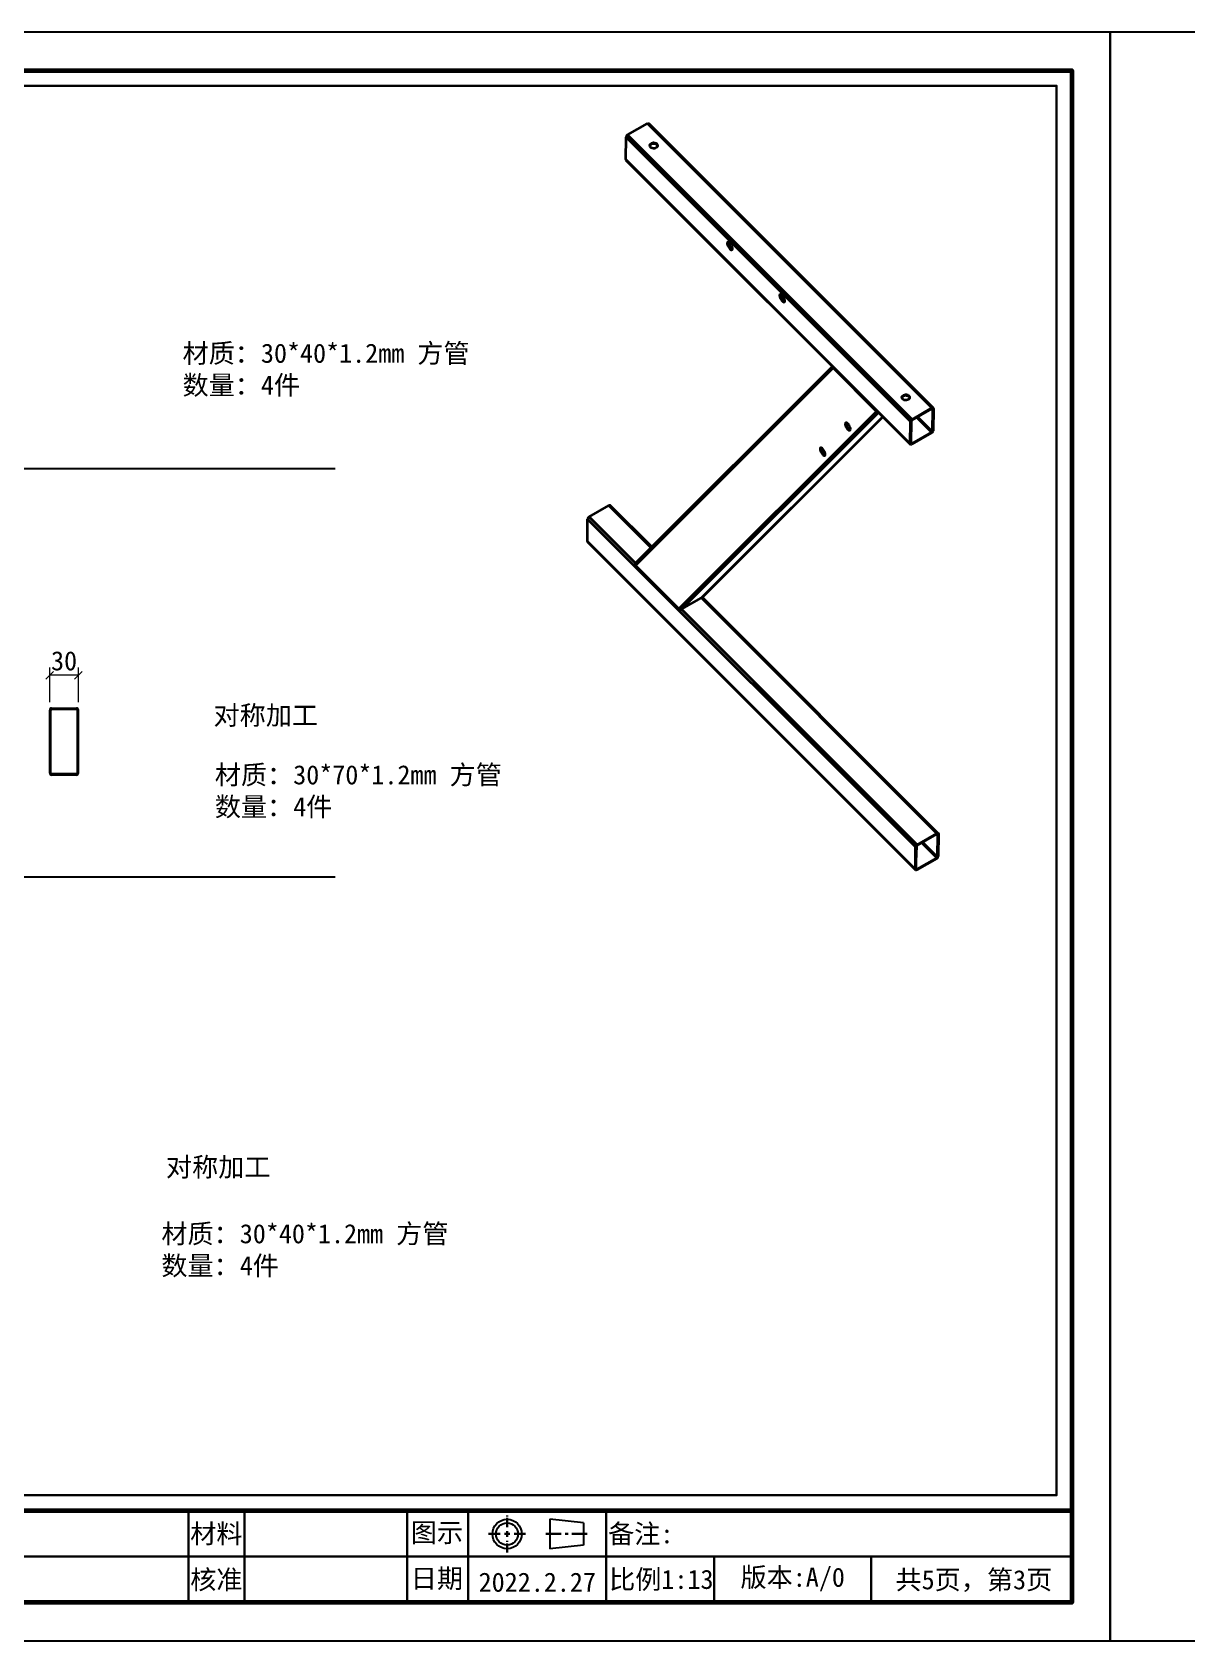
# Model space of a CAD drawing. Header units: inches. Extents: x 21728 to 86065, y -20660 to 1996.
# Drawn here: x 80188 to 81393, y -19610 to -17930 of the extents above; entities that cross this region are included whole.
import ezdxf

# ---------------------------------------------------------------- set-up
doc = ezdxf.new("R2010")
doc.units = ezdxf.units.IN
doc.header["$MEASUREMENT"] = 0
doc.linetypes.add('CENTER2', pattern=[28.575, 19.05, -3.175, 3.175, -3.175])
doc.layers.add('图框', color=5, linetype='Continuous', lineweight=60)
doc.layers.add('轮廓线', color=7, linetype='Continuous', lineweight=30)
doc.styles.add('ee', font='simfang.ttf')
doc.styles.add('宋体', font='')
doc.styles.add('样式 1', font='')
doc.styles.get('宋体').set_extended_font_data('SimSun')
doc.styles.get('样式 1').set_extended_font_data('SimSun')
doc.dimstyles.new('1-8', dxfattribs={"dimscale": 8, "dimtxt": 2.5, "dimasz": 1, "dimexe": 1, "dimexo": 1, "dimtad": 1, "dimdec": 1, "dimdsep": 46, "dimtxsty": '宋体', "dimblk": 'OBLIQUE', "dimcen": 2.5, "dimclrd": 3, "dimclre": 3, "dimclrt": 256, "dimadec": 0, "dimazin": 0, "dimtfac": 1, "dimtdec": 1, "dimtmove": 1, "dimatfit": 3, "dimfxl": 0, "dimlwd": 9, "dimlwe": 9, "dimarcsym": 0})

# ---------------------------------------------------------------- blocks, each defined once
blk = doc.blocks.new('_Oblique')
at = {"color": 0, "linetype": 'ByBlock', "lineweight": -2}
blk.add_line((-0.5, -0.5), (0.5, 0.5), dxfattribs=at)
blk = doc.blocks.new('*D364')
at = {"color": 3, "lineweight": 9, "transparency": 16777216}
for p, q in [((80206, -18630.2), (80206, -18594)), ((80236, -18630), (80236, -18594)), ((80236, -18602), (80206, -18602))]:
    blk.add_line(p, q, dxfattribs=at)
at = {"layer": 'Defpoints', "color": 0, "transparency": 16777216}
for p in [(80206, -18602), (80206, -18638.2), (80236, -18638)]:
    blk.add_point(p, dxfattribs=at)
at = {"color": 3, "lineweight": 9, "transparency": 16777216, "xscale": 8, "yscale": 8, "zscale": 8, "rotation": 180}
blk.add_blockref('_Oblique', (80206, -18602), dxfattribs=at)
at = {"color": 3, "lineweight": 9, "transparency": 16777216, "xscale": 8, "yscale": 8, "zscale": 8}
blk.add_blockref('_Oblique', (80236, -18602), dxfattribs=at)
at = {"transparency": 16777216, "insert": (80221, -18587), "char_height": 20, "attachment_point": 5, "style": '宋体'}
blk.add_mtext('30', dxfattribs=at)

msp = doc.modelspace()

# ---------------------------------------------------------------- linework, layer by layer
at = {"color": 7, "linetype": 'Continuous', "lineweight": 35}
for p, q in [((80809.35, -18037.68), (80830.03, -18025.84)), ((80830.03, -18025.84), (81127.03, -18322.83)), ((81128.43, -18322.72), (80831.43, -18025.73)), ((80807.46, -18063.37), (80807.75, -18039.9)), ((80807.75, -18039.9), (81104.74, -18336.89)), ((80809.35, -18037.68), (81106.35, -18334.68)), ((80807.46, -18063.37), (81104.46, -18360.37)), ((80807.64, -18063.88), (81104.63, -18360.87)), ((81023.25, -18279.48), (80817.41, -18485.31)), ((80817.53, -18487.34), (81023.82, -18281.05)), ((81069.13, -18326.36), (81023.82, -18281.05)), ((80862.83, -18532.64), (81069.13, -18326.36)), ((81106.34, -18335.46), (81127.02, -18323.62)), ((81106.35, -18334.68), (81127.03, -18322.83)), ((81127.65, -18323.77), (81127.36, -18347.25)), ((81128.6, -18323.23), (81128.32, -18346.7)), ((80886.81, -18521), (81075.8, -18332.03)), ((81104.46, -18360.37), (81104.74, -18336.89)), ((81105.41, -18359.82), (81105.7, -18336.34)), ((81126.71, -18348.92), (81106.03, -18360.76)), ((81126.72, -18348.14), (81106.04, -18359.98)), ((80769.26, -18436.56), (80789.94, -18424.72)), ((80834.72, -18468), (80791.34, -18424.61)), ((80767.37, -18462.25), (80767.65, -18438.78)), ((80767.65, -18438.78), (81110.1, -18781.23)), ((80767.37, -18462.25), (81109.82, -18804.71)), ((80767.54, -18462.76), (81110, -18805.21)), ((80817.53, -18487.34), (80862.83, -18532.64)), ((80865.79, -18533.1), (80886.47, -18521.26)), ((81133.79, -18767.07), (80887.27, -18520.55)), ((81109.82, -18804.71), (81110.1, -18781.23)), ((81110.77, -18804.16), (81111.06, -18780.68)), ((81111.7, -18779.8), (81132.38, -18767.96)), ((81111.71, -18779.02), (81132.39, -18767.18)), ((81133.01, -18768.12), (81132.72, -18791.59)), ((81133.96, -18767.57), (81133.68, -18791.04)), ((81132.07, -18793.26), (81111.39, -18805.1)), ((81132.08, -18792.48), (81111.4, -18804.32))]:
    msp.add_line(p, q, dxfattribs=at)
at = {"color": 8, "linetype": 'Continuous', "lineweight": 35}
for p, q in [((80865.79, -18533.1), (81071.33, -18327.57)), ((81127.38, -18323.5), (81127.65, -18323.77)), ((80886.47, -18521.26), (81075.75, -18331.99)), ((81111.24, -18332.65), (81126.72, -18348.14)), ((81112.21, -18332.1), (81127.36, -18347.25)), ((81105.42, -18359.35), (81106.04, -18359.98)), ((80789.94, -18424.72), (80833.97, -18468.75)), ((80769.26, -18436.56), (80817.71, -18485.01)), ((80886.47, -18521.26), (81132.39, -18767.18)), ((80865.79, -18533.1), (81111.71, -18779.02)), ((81116.6, -18776.99), (81132.08, -18792.48)), ((81117.57, -18776.44), (81132.72, -18791.59)), ((81132.74, -18767.84), (81133.01, -18768.12)), ((81110.78, -18803.69), (81111.4, -18804.32))]:
    msp.add_line(p, q, dxfattribs=at)
at = {"color": 1}
for p, q in [((79113.23, -18386.01), (80504.15, -18386.01)), ((79113.23, -18812.58), (80504.15, -18812.58))]:
    msp.add_line(p, q, dxfattribs=at)
at = {"color": 7, "linetype": 'Continuous', "lineweight": 25}
for p, q in [((80205.99, -18704.24), (80205.99, -18638.24)), ((80207.19, -18704.24), (80207.19, -18638.24)), ((80207.99, -18636.24), (80233.99, -18636.24)), ((80207.99, -18637.44), (80233.99, -18637.44)), ((80234.79, -18638.24), (80234.79, -18704.24)), ((80235.99, -18704.24), (80235.99, -18638.24)), ((80233.99, -18705.04), (80207.99, -18705.04)), ((80233.99, -18706.24), (80207.99, -18706.24))]:
    msp.add_line(p, q, dxfattribs=at)
at = {"color": 14, "lineweight": 25}
for p, q in [((80728.02, -19483.4), (80728.02, -19514.12)), ((80763.22, -19487.24), (80728.02, -19483.4)), ((80763.22, -19487.24), (80763.22, -19510.28)), ((80763.22, -19510.28), (80728.02, -19514.12))]:
    msp.add_line(p, q, dxfattribs=at)
at = {"color": 7, "linetype": 'Continuous', "lineweight": 35, "flags": 128}
for points in [[(80830.03, -18025.84), (80830.34, -18025.69), (80830.64, -18025.59), (80830.91, -18025.56), (80831.15, -18025.58), (80831.35, -18025.66), (80831.43, -18025.73)], [(80834.24, -18046.31), (80835.29, -18045.88), (80836.45, -18045.7), (80837.64, -18045.8), (80838.74, -18046.15), (80839.66, -18046.74), (80840.31, -18047.5), (80840.63, -18048.37), (80840.61, -18049.27), (80840.23, -18050.13), (80839.54, -18050.86), (80838.59, -18051.4), (80837.47, -18051.71), (80836.28, -18051.75), (80835.12, -18051.52), (80834.1, -18051.05), (80833.31, -18050.37), (80832.82, -18049.54), (80832.67, -18048.65), (80832.87, -18047.76), (80833.41, -18046.95), (80834.24, -18046.31)], [(80834.23, -18047.09), (80835.28, -18046.66), (80836.44, -18046.49), (80837.63, -18046.58), (80838.73, -18046.93), (80839.65, -18047.52), (80840.3, -18048.28), (80840.62, -18049.15), (80840.63, -18049.17)], [(80916.21, -18150.67), (80915.44, -18150.02), (80914.73, -18149.66), (80914.14, -18149.62), (80913.71, -18149.91), (80913.48, -18150.49), (80913.47, -18151.33), (80913.68, -18152.35), (80914.09, -18153.47), (80914.67, -18154.6), (80915.38, -18155.65), (80916.14, -18156.54), (80916.91, -18157.19), (80917.62, -18157.55), (80918.22, -18157.59), (80918.64, -18157.31), (80918.87, -18156.72), (80918.88, -18155.89), (80918.67, -18154.87), (80918.26, -18153.75), (80917.68, -18152.61), (80916.98, -18151.56), (80916.21, -18150.67)], [(80917.1, -18156), (80916.33, -18155.11), (80915.63, -18154.05), (80915.05, -18152.92), (80914.64, -18151.8), (80914.43, -18150.78), (80914.44, -18149.94), (80914.54, -18149.58)], [(80970.76, -18205.22), (80969.99, -18204.57), (80969.28, -18204.21), (80968.69, -18204.17), (80968.26, -18204.46), (80968.03, -18205.04), (80968.02, -18205.88), (80968.23, -18206.9), (80968.64, -18208.02), (80969.22, -18209.15), (80969.93, -18210.2), (80970.69, -18211.09), (80971.46, -18211.74), (80972.17, -18212.1), (80972.77, -18212.14), (80973.19, -18211.86), (80973.42, -18211.27), (80973.43, -18210.44), (80973.22, -18209.42), (80972.81, -18208.3), (80972.23, -18207.16), (80971.53, -18206.11), (80970.76, -18205.22)], [(80971.65, -18210.55), (80970.88, -18209.66), (80970.18, -18208.6), (80969.6, -18207.47), (80969.19, -18206.35), (80968.98, -18205.33), (80968.99, -18204.49), (80969.07, -18204.18)], [(81097.29, -18309.36), (81098.34, -18308.93), (81099.51, -18308.75), (81100.69, -18308.85), (81101.79, -18309.2), (81102.71, -18309.79), (81103.36, -18310.55), (81103.68, -18311.42), (81103.66, -18312.32), (81103.28, -18313.18), (81102.59, -18313.91), (81101.64, -18314.45), (81100.52, -18314.76), (81099.33, -18314.8), (81098.17, -18314.57), (81097.15, -18314.1), (81096.36, -18313.42), (81095.87, -18312.59), (81095.72, -18311.7), (81095.92, -18310.81), (81096.46, -18310), (81097.29, -18309.36)], [(81097.28, -18310.14), (81098.33, -18309.71), (81099.5, -18309.54), (81100.68, -18309.63), (81101.78, -18309.99), (81102.7, -18310.57), (81103.35, -18311.33), (81103.67, -18312.2), (81103.68, -18312.22)], [(81127.02, -18323.62), (81127.14, -18323.56), (81127.26, -18323.52), (81127.37, -18323.5), (81127.47, -18323.51), (81127.54, -18323.55), (81127.6, -18323.6), (81127.64, -18323.68), (81127.65, -18323.77)], [(81127.03, -18322.83), (81127.34, -18322.68), (81127.63, -18322.59), (81127.91, -18322.55), (81128.15, -18322.57), (81128.34, -18322.66), (81128.49, -18322.8), (81128.57, -18322.99), (81128.6, -18323.23)], [(81040.57, -18340.91), (81039.85, -18339.89), (81039.07, -18339.07), (81038.31, -18338.5), (81037.63, -18338.23), (81037.08, -18338.28), (81036.71, -18338.66), (81036.54, -18339.32), (81036.59, -18340.21), (81036.86, -18341.27), (81037.33, -18342.41), (81037.95, -18343.53), (81038.68, -18344.54), (81039.45, -18345.37), (81040.21, -18345.94), (81040.89, -18346.2), (81041.44, -18346.15), (81041.81, -18345.78), (81041.98, -18345.12), (81041.93, -18344.22), (81041.66, -18343.16), (81041.19, -18342.03), (81040.57, -18340.91)], [(81106.03, -18360.76), (81105.72, -18360.91), (81105.42, -18361.01), (81105.15, -18361.05), (81104.91, -18361.02), (81104.72, -18360.94), (81104.57, -18360.8), (81104.48, -18360.6), (81104.46, -18360.37)], [(81106.04, -18359.98), (81105.92, -18360.04), (81105.8, -18360.08), (81105.69, -18360.09), (81105.59, -18360.08), (81105.51, -18360.05), (81105.46, -18359.99), (81105.42, -18359.91), (81105.41, -18359.82)], [(81014.34, -18367.13), (81013.62, -18366.12), (81012.84, -18365.29), (81012.08, -18364.72), (81011.4, -18364.45), (81010.85, -18364.51), (81010.48, -18364.88), (81010.31, -18365.54), (81010.37, -18366.44), (81010.64, -18367.5), (81011.1, -18368.63), (81011.72, -18369.75), (81012.45, -18370.77), (81013.22, -18371.59), (81013.98, -18372.16), (81014.66, -18372.43), (81015.21, -18372.38), (81015.59, -18372), (81015.75, -18371.34), (81015.7, -18370.45), (81015.43, -18369.39), (81014.97, -18368.25), (81014.34, -18367.13)], [(80789.94, -18424.72), (80790.25, -18424.57), (80790.55, -18424.47), (80790.82, -18424.44), (80791.06, -18424.46), (80791.25, -18424.55), (80791.34, -18424.61)], [(81132.38, -18767.96), (81132.5, -18767.9), (81132.62, -18767.86), (81132.73, -18767.84), (81132.83, -18767.85), (81132.91, -18767.89), (81132.96, -18767.94), (81133, -18768.02), (81133.01, -18768.12)], [(81132.39, -18767.18), (81132.7, -18767.02), (81133, -18766.93), (81133.27, -18766.89), (81133.51, -18766.91), (81133.7, -18767), (81133.85, -18767.14), (81133.94, -18767.33), (81133.96, -18767.57)], [(81111.39, -18805.1), (81111.08, -18805.25), (81110.79, -18805.35), (81110.51, -18805.39), (81110.27, -18805.36), (81110.08, -18805.28), (81109.93, -18805.14), (81109.85, -18804.94), (81109.82, -18804.71)], [(81111.4, -18804.32), (81111.28, -18804.38), (81111.16, -18804.42), (81111.05, -18804.43), (81110.96, -18804.42), (81110.88, -18804.39), (81110.82, -18804.33), (81110.78, -18804.25), (81110.77, -18804.16)]]:
    msp.add_lwpolyline(points, dxfattribs=at)
at = {"color": 14, "lineweight": 25}
for radius in [15.36, 11.52]:
    msp.add_circle((80683.57, -19498.76), radius, dxfattribs=at)
at = {"color": 7, "linetype": 'Continuous', "lineweight": 35}
for centre, radius, start, end in [((80810.79, -18040.41), 3.08, 117.69603, 170.39891), ((80835.56, -18049.71), 2.94, 116.97493, 167.52202), ((80808.13, -18063.42), 0.664, 175.64064, 222.99746), ((80919.5, -18154.02), 3.11, 219.36602, 257.38885), ((80974.1, -18208.51), 3.19, 219.70011, 255.73056), ((81098.62, -18312.76), 2.94, 116.97493, 167.5221), ((81043.71, -18339.12), 6.17, 171.67838, 218.78215), ((81043.65, -18340.71), 5.27, 205.57876, 250.16181), ((81107.78, -18337.4), 3.08, 117.69603, 170.39891), ((81106.91, -18336.55), 1.23, 117.69603, 170.39891), ((81125.28, -18346.19), 3.08, 297.69603, 350.39891), ((81126.15, -18347.04), 1.23, 297.69603, 350.39891), ((81017.48, -18365.34), 6.17, 171.67839, 218.78214), ((81017.43, -18366.93), 5.27, 205.57876, 250.16181), ((80770.69, -18439.29), 3.08, 117.69603, 170.39891), ((80768.03, -18462.31), 0.664, 175.64064, 222.99746), ((81113.14, -18781.75), 3.08, 117.69603, 170.39891), ((81108.16, -18782.66), 3.31, 329.38342, 29.22665), ((81108.07, -18783.49), 3.41, 6.71522, 29.21494), ((81112.27, -18780.89), 1.23, 117.69603, 170.39891), ((81130.64, -18790.53), 3.08, 297.69603, 350.39891), ((81131.51, -18791.38), 1.23, 297.69603, 350.39891)]:
    msp.add_arc(centre, radius, start, end, dxfattribs=at)
at = {"color": 7, "linetype": 'Continuous', "lineweight": 25}
for centre, radius, start, end in [((80207.99, -18638.24), 2, 90, 180), ((80207.99, -18638.24), 0.8, 90, 180), ((80233.99, -18638.24), 2, 0, 90), ((80233.99, -18638.24), 0.8, 0, 90), ((80207.99, -18704.24), 2, 180, 270), ((80207.99, -18704.24), 0.8, 180, 270), ((80233.99, -18704.24), 0.8, 270, 0), ((80233.99, -18704.24), 2, 270, 0)]:
    msp.add_arc(centre, radius, start, end, dxfattribs=at)
at = {"color": 7, "linetype": 'Continuous', "lineweight": 35}
for centre, start_param, end_param in [((81025.42, -18280.14), 3.1113229, 4.0348621), ((81070.72, -18325.44), 4.0348621, 4.9584014), ((80819.12, -18486.43), 2.7067809, 4.0348621), ((80885.1, -18519.89), 5.6056585, 5.8483736), ((80864.42, -18531.73), 4.0348621, 5.6056585)]:
    msp.add_ellipse(centre, major_axis=(2.07, -0.5), ratio=0.7597556, start_param=start_param, end_param=end_param, dxfattribs=at)
at = {"layer": 'Defpoints'}
for points in [[(78937.23, -19610.34), (81313.23, -19610.34), (81313.23, -17930.34), (78937.23, -17930.34)], [(81313.23, -19610.34), (83689.23, -19610.34), (83689.23, -17930.34), (81313.23, -17930.34)]]:
    msp.add_lwpolyline(points, close=True, dxfattribs=at)
at = {"layer": '图框', "color": 32}
msp.add_lwpolyline([(79097.23, -17970.34), (81273.23, -17970.34), (81273.23, -19570.34), (79097.23, -19570.34)], close=True, dxfattribs=at)
msp.add_lwpolyline([(79097.23, -19474.34), (81273.23, -19474.34)], dxfattribs=at)
at = {"layer": '轮廓线'}
for p, q in [((80351.08, -19570.34), (80351.08, -19474.34)), ((80409.56, -19570.34), (80409.56, -19474.34)), ((80579.07, -19570.34), (80579.07, -19474.34)), ((80643.07, -19570.34), (80643.07, -19474.34)), ((80787.07, -19522.34), (80787.07, -19474.34)), ((79659.07, -19522.34), (81273.23, -19522.34)), ((80787.07, -19570.34), (80787.07, -19522.34)), ((80899.87, -19570.34), (80899.87, -19522.34)), ((81063.61, -19570.34), (81063.61, -19522.34))]:
    msp.add_line(p, q, dxfattribs=at)
at = {"layer": '轮廓线', "color": 4, "linetype": 'CENTER2', "ltscale": 0.5}
for p, q in [((80683.57, -19491.53), (80683.57, -19479.4)), ((80683.57, -19501.6), (80683.57, -19495.92)), ((80683.57, -19518.12), (80683.57, -19506))]:
    msp.add_line(p, q, dxfattribs=at)
at = {"layer": '轮廓线', "color": 4, "linetype": 'CENTER2'}
for p, q in [((80664.21, -19498.76), (80676.33, -19498.76)), ((80680.73, -19498.76), (80686.41, -19498.76)), ((80690.8, -19498.76), (80702.93, -19498.76))]:
    msp.add_line(p, q, dxfattribs=at)
at = {"layer": '轮廓线', "color": 4}
for p, q in [((80724.02, -19498.76), (80740.15, -19498.76)), ((80744.15, -19498.76), (80747.26, -19498.76)), ((80751.26, -19498.76), (80767.22, -19498.76))]:
    msp.add_line(p, q, dxfattribs=at)
at = {"layer": '轮廓线', "color": 7}
msp.add_lwpolyline([(79113.23, -19458.34), (81257.23, -19458.34), (81257.23, -17986.34), (79113.23, -17986.34)], close=True, dxfattribs=at)

# ---------------------------------------------------------------- texts
at = {"color": 7, "lineweight": 15, "char_height": 20, "width": 418.1733, "attachment_point": 4, "style": 'ee'}
for s, insert in [('\\P材质：30*40*1.2mm 方管\\P数量：4件', (80344.71, -18266.75)), ('\\P对称加工', (80377.05, -18628.14)), ('\\P材质：30*70*1.2mm 方管\\P数量：4件', (80378.38, -18707.03)), ('\\P对称加工', (80327.39, -19099.93)), ('\\P材质：30*40*1.2mm 方管\\P数量：4件', (80322.61, -19186.29))]:
    msp.add_mtext(s, dxfattribs=dict(at, insert=insert))
at = {"layer": '轮廓线', "char_height": 20, "attachment_point": 5, "style": '样式 1'}
for s, insert, width in [('{\\fSimSun|b1|i0|c134|p2;材料}', (80379.96, -19499.47), 149.7729), ('{\\fSimSun|b1|i0|c134|p2;图示}', (80610.29, -19498.34), 149.7729), ('{\\fSimSun|b1|i0|c134|p2;备注:}', (80823.12, -19499.61), 149.7729), ('{\\fSimSun|b1|i0|c134|p2;核准}', (80379.96, -19547.47), 149.7729), ('{\\fSimSun|b1|i0|c134|p2;日期}', (80610.29, -19546.34), 149.7729), ('{\\fSimSun|b1|i0|c134|p2;比例1:13}', (80844.57, -19547.24), 135.4819), ('{\\fSimSun|b1|i0|c134|p2;版本:A/0}', (80981.74, -19546.34), 163.7382), ('{\\fSimSun|b1|i0|c134|p2;共5页，第3页}', (81170.89, -19548), 230.0387), ('{\\fSimSun|b1|i0|c134|p2;2022.2.27}', (80715.07, -19549.24), 144)]:
    msp.add_mtext(s, dxfattribs=dict(at, insert=insert, width=width))

# ---------------------------------------------------------------- dimensions: what is measured, and where the dimension line sits
at = {"color": 1}
dim = msp.add_linear_dim(base=(80205.99, -18602.05), p1=(80235.97, -18637.95), p2=(80205.99, -18638.24), dimstyle='1-8', dxfattribs=at)
dim.commit()
dim.dimension.update_dxf_attribs({"geometry": '*D364', "text_midpoint": (80220.98, -18602.05), "dimtype": 160})

doc.saveas('drawing.dxf')
